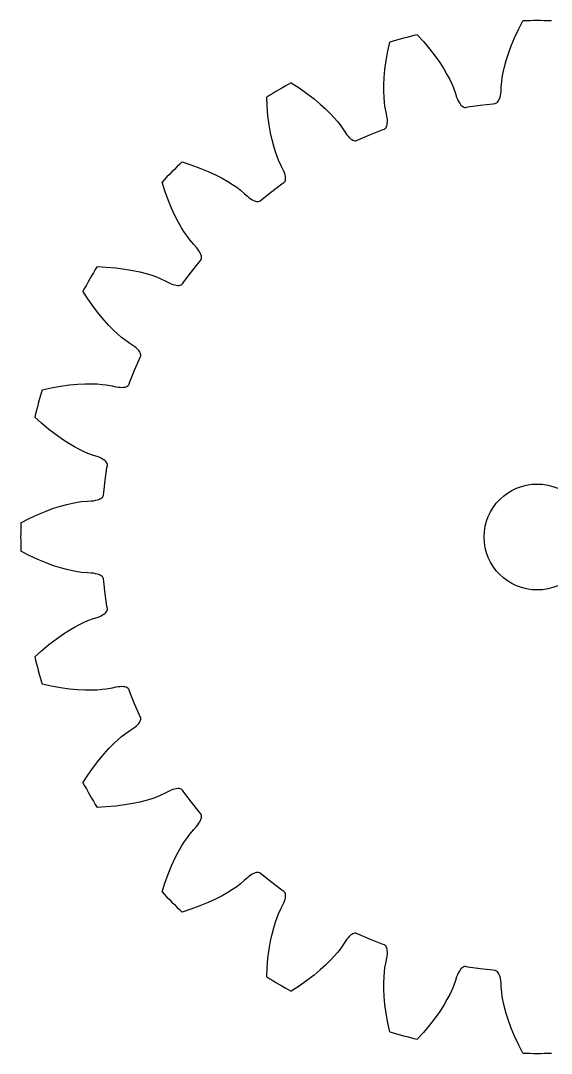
# Model space of a CAD drawing. Extents: x -19.5 to 55.4, y -19.5 to 19.5.
# Drawn here: x -19.5 to 0.54, y -19.5 to 19.5 of the extents above; entities that cross this region are included whole.
import ezdxf

# ---------------------------------------------------------------- set-up
doc = ezdxf.new("R2010")
doc.units = 0

msp = doc.modelspace()

# ---------------------------------------------------------------- linework, layer by layer
msp.add_circle((0, 0), 2)
msp.add_circle((0, 0), 2)
at = {"layer": 'layer1'}
for p, q in [((-0.85, 18.853), (-0.695, 19.185)), ((-0.695, 19.185), (-0.536, 19.493)), ((-4.527, 18.967), (-4.294, 18.711)), ((-0.978, 18.543), (-0.85, 18.853)), ((-5.7, 17.99), (-5.637, 18.351)), ((-5.637, 18.351), (-5.563, 18.69)), ((-4.294, 18.711), (-4.059, 18.43)), ((-4.059, 18.43), (-3.854, 18.164)), ((-1.084, 18.255), (-0.978, 18.543)), ((-5.744, 17.658), (-5.7, 17.99)), ((-3.854, 18.164), (-3.678, 17.914)), ((-1.233, 17.755), (-1.168, 17.993)), ((-1.168, 17.993), (-1.084, 18.255)), ((-5.772, 17.353), (-5.744, 17.658)), ((-3.678, 17.914), (-3.528, 17.682)), ((-3.528, 17.682), (-3.404, 17.469)), ((-1.282, 17.543), (-1.233, 17.755)), ((-5.785, 17.077), (-5.772, 17.353)), ((-3.404, 17.469), (-3.302, 17.277)), ((-3.302, 17.277), (-3.221, 17.108)), ((-1.358, 16.976), (-1.339, 17.202)), ((-1.339, 17.202), (-1.317, 17.359)), ((-1.317, 17.359), (-1.282, 17.543)), ((-9.282, 17.149), (-8.99, 16.962)), ((-8.99, 16.962), (-8.691, 16.752)), ((-5.787, 16.831), (-5.785, 17.077)), ((-5.779, 16.614), (-5.787, 16.831)), ((-3.221, 17.108), (-3.159, 16.963)), ((-3.159, 16.963), (-3.082, 16.749)), ((-1.372, 16.75), (-1.364, 16.832)), ((-1.364, 16.832), (-1.358, 16.976)), ((-10.194, 16.267), (-10.211, 16.613)), ((-8.691, 16.752), (-8.424, 16.548)), ((-8.424, 16.548), (-8.189, 16.351)), ((-5.765, 16.426), (-5.779, 16.614)), ((-5.746, 16.27), (-5.765, 16.426)), ((-3.082, 16.749), (-3.039, 16.612)), ((-3.039, 16.612), (-3.01, 16.534)), ((-3.01, 16.534), (-2.978, 16.466)), ((-2.978, 16.466), (-2.945, 16.406)), ((-2.945, 16.406), (-2.912, 16.354)), ((-1.586, 16.373), (-1.554, 16.382)), ((-1.554, 16.382), (-1.523, 16.399)), ((-1.523, 16.399), (-1.494, 16.424)), ((-1.494, 16.424), (-1.467, 16.458)), ((-1.467, 16.458), (-1.443, 16.5)), ((-1.443, 16.5), (-1.42, 16.551)), ((-1.42, 16.551), (-1.401, 16.609)), ((-1.401, 16.609), (-1.385, 16.676)), ((-1.385, 16.676), (-1.372, 16.75)), ((-10.162, 15.902), (-10.194, 16.267)), ((-8.189, 16.351), (-7.985, 16.166)), ((-7.985, 16.166), (-7.809, 15.993)), ((-7.809, 15.993), (-7.661, 15.834)), ((-5.705, 16.046), (-5.746, 16.27)), ((-5.674, 15.906), (-5.705, 16.046)), ((-2.912, 16.354), (-2.877, 16.311)), ((-2.877, 16.311), (-2.842, 16.277)), ((-2.842, 16.277), (-2.807, 16.252)), ((-2.807, 16.252), (-2.773, 16.234)), ((-2.773, 16.234), (-2.739, 16.226)), ((-2.739, 16.226), (-2.706, 16.226)), ((-2.706, 16.226), (-2.615, 16.241)), ((-2.615, 16.241), (-2.147, 16.309)), ((-2.147, 16.309), (-1.677, 16.364)), ((-1.677, 16.364), (-1.586, 16.373)), ((-10.119, 15.569), (-10.162, 15.902)), ((-7.661, 15.834), (-7.539, 15.691)), ((-7.539, 15.691), (-7.441, 15.567)), ((-5.661, 15.824), (-5.674, 15.906)), ((-5.664, 15.565), (-5.656, 15.619)), ((-5.654, 15.749), (-5.661, 15.824)), ((-5.656, 15.619), (-5.652, 15.681)), ((-5.652, 15.681), (-5.654, 15.749)), ((-10.066, 15.268), (-10.119, 15.569)), ((-10.008, 14.998), (-10.066, 15.268)), ((-7.441, 15.567), (-7.312, 15.381)), ((-7.312, 15.381), (-7.235, 15.259)), ((-7.235, 15.259), (-7.186, 15.192)), ((-6.295, 15.198), (-5.856, 15.373)), ((-5.856, 15.373), (-5.769, 15.405)), ((-5.769, 15.405), (-5.741, 15.422)), ((-5.741, 15.422), (-5.716, 15.446)), ((-5.716, 15.446), (-5.694, 15.478)), ((-5.694, 15.478), (-5.677, 15.518)), ((-5.677, 15.518), (-5.664, 15.565)), ((-9.946, 14.759), (-10.008, 14.998)), ((-7.186, 15.192), (-7.138, 15.134)), ((-7.138, 15.134), (-7.091, 15.084)), ((-7.091, 15.084), (-7.045, 15.043)), ((-7.045, 15.043), (-7.001, 15.011)), ((-7.001, 15.011), (-6.958, 14.987)), ((-6.958, 14.987), (-6.918, 14.971)), ((-6.918, 14.971), (-6.88, 14.964)), ((-6.88, 14.964), (-6.845, 14.964)), ((-6.845, 14.964), (-6.814, 14.973)), ((-6.814, 14.973), (-6.73, 15.011)), ((-6.73, 15.011), (-6.295, 15.198)), ((-9.882, 14.552), (-9.946, 14.759)), ((-9.82, 14.375), (-9.882, 14.552)), ((-13.404, 14.163), (-13.074, 14.057)), ((-13.074, 14.057), (-12.73, 13.932)), ((-9.761, 14.228), (-9.82, 14.375)), ((-9.664, 14.023), (-9.761, 14.228)), ((-12.73, 13.932), (-12.42, 13.803)), ((-12.42, 13.803), (-12.142, 13.675)), ((-12.142, 13.675), (-11.897, 13.549)), ((-9.597, 13.895), (-9.664, 14.023)), ((-9.564, 13.82), (-9.597, 13.895)), ((-9.537, 13.749), (-9.564, 13.82)), ((-9.518, 13.683), (-9.537, 13.749)), ((-9.505, 13.623), (-9.518, 13.683)), ((-14.057, 13.074), (-14.163, 13.404)), ((-11.897, 13.549), (-11.682, 13.427)), ((-11.682, 13.427), (-11.498, 13.312)), ((-11.498, 13.312), (-11.343, 13.206)), ((-10.014, 13.051), (-9.635, 13.333)), ((-9.635, 13.333), (-9.56, 13.387)), ((-9.56, 13.387), (-9.537, 13.41)), ((-9.537, 13.41), (-9.519, 13.44)), ((-9.519, 13.44), (-9.506, 13.477)), ((-9.506, 13.477), (-9.5, 13.519)), ((-9.499, 13.568), (-9.505, 13.623)), ((-9.5, 13.519), (-9.499, 13.568)), ((-13.932, 12.73), (-14.057, 13.074)), ((-11.343, 13.206), (-11.217, 13.111)), ((-11.217, 13.111), (-11.044, 12.964)), ((-11.044, 12.964), (-10.938, 12.866)), ((-10.385, 12.757), (-10.014, 13.051)), ((-13.803, 12.42), (-13.932, 12.73)), ((-10.938, 12.866), (-10.874, 12.814)), ((-10.874, 12.814), (-10.812, 12.771)), ((-10.812, 12.771), (-10.754, 12.735)), ((-10.754, 12.735), (-10.699, 12.707)), ((-10.699, 12.707), (-10.647, 12.688)), ((-10.647, 12.688), (-10.6, 12.675)), ((-10.6, 12.675), (-10.557, 12.671)), ((-10.557, 12.671), (-10.519, 12.673)), ((-10.519, 12.673), (-10.485, 12.683)), ((-10.485, 12.683), (-10.457, 12.699)), ((-10.457, 12.699), (-10.385, 12.757)), ((-13.675, 12.142), (-13.803, 12.42)), ((-13.549, 11.897), (-13.675, 12.142)), ((-13.427, 11.682), (-13.549, 11.897)), ((-13.312, 11.498), (-13.427, 11.682)), ((-13.206, 11.343), (-13.312, 11.498)), ((-13.111, 11.217), (-13.206, 11.343)), ((-12.964, 11.044), (-13.111, 11.217)), ((-12.866, 10.938), (-12.964, 11.044)), ((-12.814, 10.874), (-12.866, 10.938)), ((-12.771, 10.812), (-12.814, 10.874)), ((-12.735, 10.754), (-12.771, 10.812)), ((-12.707, 10.699), (-12.735, 10.754)), ((-12.688, 10.647), (-12.707, 10.699)), ((-12.675, 10.6), (-12.688, 10.647)), ((-12.671, 10.557), (-12.675, 10.6)), ((-12.673, 10.519), (-12.671, 10.557)), ((-16.613, 10.211), (-16.267, 10.194)), ((-16.267, 10.194), (-15.902, 10.162)), ((-15.902, 10.162), (-15.569, 10.119)), ((-13.051, 10.014), (-12.757, 10.385)), ((-12.757, 10.385), (-12.699, 10.457)), ((-12.699, 10.457), (-12.683, 10.485)), ((-12.683, 10.485), (-12.673, 10.519)), ((-15.569, 10.119), (-15.268, 10.066)), ((-15.268, 10.066), (-14.998, 10.008)), ((-14.998, 10.008), (-14.759, 9.946)), ((-14.759, 9.946), (-14.552, 9.882)), ((-14.552, 9.882), (-14.375, 9.82)), ((-14.375, 9.82), (-14.228, 9.761)), ((-14.228, 9.761), (-14.023, 9.664)), ((-13.333, 9.635), (-13.051, 10.014)), ((-14.023, 9.664), (-13.895, 9.597)), ((-13.895, 9.597), (-13.82, 9.564)), ((-13.82, 9.564), (-13.749, 9.537)), ((-13.749, 9.537), (-13.683, 9.518)), ((-13.683, 9.518), (-13.623, 9.505)), ((-13.623, 9.505), (-13.568, 9.499)), ((-13.568, 9.499), (-13.519, 9.5)), ((-13.519, 9.5), (-13.477, 9.506)), ((-13.477, 9.506), (-13.44, 9.519)), ((-13.44, 9.519), (-13.41, 9.537)), ((-13.41, 9.537), (-13.387, 9.56)), ((-13.387, 9.56), (-13.333, 9.635)), ((-16.962, 8.99), (-17.149, 9.282)), ((-16.752, 8.691), (-16.962, 8.99)), ((-16.548, 8.424), (-16.752, 8.691)), ((-16.351, 8.189), (-16.548, 8.424)), ((-16.166, 7.985), (-16.351, 8.189)), ((-15.993, 7.809), (-16.166, 7.985)), ((-15.834, 7.661), (-15.993, 7.809)), ((-15.691, 7.539), (-15.834, 7.661)), ((-15.567, 7.441), (-15.691, 7.539)), ((-15.381, 7.312), (-15.567, 7.441)), ((-15.259, 7.235), (-15.381, 7.312)), ((-15.192, 7.186), (-15.259, 7.235)), ((-15.134, 7.138), (-15.192, 7.186)), ((-15.084, 7.091), (-15.134, 7.138)), ((-15.043, 7.045), (-15.084, 7.091)), ((-15.011, 7.001), (-15.043, 7.045)), ((-15.198, 6.295), (-15.011, 6.73)), ((-14.987, 6.958), (-15.011, 7.001)), ((-15.011, 6.73), (-14.973, 6.814)), ((-14.971, 6.918), (-14.987, 6.958)), ((-14.973, 6.814), (-14.964, 6.845)), ((-14.964, 6.88), (-14.971, 6.918)), ((-14.964, 6.845), (-14.964, 6.88)), ((-15.373, 5.856), (-15.198, 6.295)), ((-15.405, 5.769), (-15.373, 5.856)), ((-18.69, 5.563), (-18.351, 5.637)), ((-18.351, 5.637), (-17.99, 5.7)), ((-17.99, 5.7), (-17.658, 5.744)), ((-17.658, 5.744), (-17.353, 5.772)), ((-17.353, 5.772), (-17.077, 5.785)), ((-17.077, 5.785), (-16.831, 5.787)), ((-16.831, 5.787), (-16.614, 5.779)), ((-16.614, 5.779), (-16.426, 5.765)), ((-16.426, 5.765), (-16.27, 5.746)), ((-16.27, 5.746), (-16.046, 5.705)), ((-16.046, 5.705), (-15.906, 5.674)), ((-15.906, 5.674), (-15.824, 5.661)), ((-15.824, 5.661), (-15.749, 5.654)), ((-15.749, 5.654), (-15.681, 5.652)), ((-15.681, 5.652), (-15.619, 5.656)), ((-15.619, 5.656), (-15.565, 5.664)), ((-15.565, 5.664), (-15.518, 5.677)), ((-15.518, 5.677), (-15.478, 5.694)), ((-15.478, 5.694), (-15.446, 5.716)), ((-15.446, 5.716), (-15.422, 5.741)), ((-15.422, 5.741), (-15.405, 5.769)), ((-18.711, 4.294), (-18.967, 4.527)), ((-18.43, 4.059), (-18.711, 4.294)), ((-18.164, 3.854), (-18.43, 4.059)), ((-17.914, 3.678), (-18.164, 3.854)), ((-17.682, 3.528), (-17.914, 3.678)), ((-17.469, 3.404), (-17.682, 3.528)), ((-17.277, 3.302), (-17.469, 3.404)), ((-17.108, 3.221), (-17.277, 3.302)), ((-16.963, 3.159), (-17.108, 3.221)), ((-16.749, 3.082), (-16.963, 3.159)), ((-16.612, 3.039), (-16.749, 3.082)), ((-16.534, 3.01), (-16.612, 3.039)), ((-16.466, 2.978), (-16.534, 3.01)), ((-16.406, 2.945), (-16.466, 2.978)), ((-16.354, 2.912), (-16.406, 2.945)), ((-16.311, 2.877), (-16.354, 2.912)), ((-16.277, 2.842), (-16.311, 2.877)), ((-16.252, 2.807), (-16.277, 2.842)), ((-16.234, 2.773), (-16.252, 2.807)), ((-16.226, 2.739), (-16.234, 2.773)), ((-16.226, 2.706), (-16.226, 2.739)), ((-16.309, 2.147), (-16.241, 2.615)), ((-16.241, 2.615), (-16.226, 2.706)), ((-16.364, 1.677), (-16.309, 2.147)), ((-16.382, 1.554), (-16.373, 1.586)), ((-16.373, 1.586), (-16.364, 1.677)), ((-17.993, 1.168), (-17.755, 1.233)), ((-17.755, 1.233), (-17.543, 1.282)), ((-17.543, 1.282), (-17.359, 1.317)), ((-17.359, 1.317), (-17.202, 1.339)), ((-17.202, 1.339), (-16.976, 1.358)), ((-16.976, 1.358), (-16.832, 1.364)), ((-16.832, 1.364), (-16.75, 1.372)), ((-16.75, 1.372), (-16.676, 1.385)), ((-16.676, 1.385), (-16.609, 1.401)), ((-16.609, 1.401), (-16.551, 1.42)), ((-16.551, 1.42), (-16.5, 1.443)), ((-16.5, 1.443), (-16.458, 1.467)), ((-16.458, 1.467), (-16.424, 1.494)), ((-16.424, 1.494), (-16.399, 1.523)), ((-16.399, 1.523), (-16.382, 1.554)), ((-19.185, 0.695), (-18.853, 0.85)), ((-18.853, 0.85), (-18.543, 0.978)), ((-18.543, 0.978), (-18.255, 1.084)), ((-18.255, 1.084), (-17.993, 1.168)), ((-19.493, 0.536), (-19.185, 0.695)), ((-19.185, -0.695), (-19.493, -0.536)), ((-18.853, -0.85), (-19.185, -0.695)), ((-18.543, -0.978), (-18.853, -0.85)), ((-18.255, -1.084), (-18.543, -0.978)), ((-17.993, -1.168), (-18.255, -1.084)), ((-17.755, -1.233), (-17.993, -1.168)), ((-17.543, -1.282), (-17.755, -1.233)), ((-17.359, -1.317), (-17.543, -1.282)), ((-17.202, -1.339), (-17.359, -1.317)), ((-16.976, -1.358), (-17.202, -1.339)), ((-16.832, -1.364), (-16.976, -1.358)), ((-16.75, -1.372), (-16.832, -1.364)), ((-16.676, -1.385), (-16.75, -1.372)), ((-16.609, -1.401), (-16.676, -1.385)), ((-16.551, -1.42), (-16.609, -1.401)), ((-16.5, -1.443), (-16.551, -1.42)), ((-16.458, -1.467), (-16.5, -1.443)), ((-16.424, -1.494), (-16.458, -1.467)), ((-16.399, -1.523), (-16.424, -1.494)), ((-16.382, -1.554), (-16.399, -1.523)), ((-16.373, -1.586), (-16.382, -1.554)), ((-16.364, -1.677), (-16.373, -1.586)), ((-16.309, -2.147), (-16.364, -1.677)), ((-16.241, -2.615), (-16.309, -2.147)), ((-16.226, -2.706), (-16.241, -2.615)), ((-16.226, -2.739), (-16.226, -2.706)), ((-16.963, -3.159), (-16.749, -3.082)), ((-16.749, -3.082), (-16.612, -3.039)), ((-16.612, -3.039), (-16.534, -3.01)), ((-16.534, -3.01), (-16.466, -2.978)), ((-16.466, -2.978), (-16.406, -2.945)), ((-16.406, -2.945), (-16.354, -2.912)), ((-16.354, -2.912), (-16.311, -2.877)), ((-16.311, -2.877), (-16.277, -2.842)), ((-16.277, -2.842), (-16.252, -2.807)), ((-16.252, -2.807), (-16.234, -2.773)), ((-16.234, -2.773), (-16.226, -2.739)), ((-17.682, -3.528), (-17.469, -3.404)), ((-17.469, -3.404), (-17.277, -3.302)), ((-17.277, -3.302), (-17.108, -3.221)), ((-17.108, -3.221), (-16.963, -3.159)), ((-18.43, -4.059), (-18.164, -3.854)), ((-18.164, -3.854), (-17.914, -3.678)), ((-17.914, -3.678), (-17.682, -3.528)), ((-18.711, -4.294), (-18.43, -4.059)), ((-18.967, -4.527), (-18.711, -4.294)), ((-18.351, -5.637), (-18.69, -5.563)), ((-17.99, -5.7), (-18.351, -5.637)), ((-17.658, -5.744), (-17.99, -5.7)), ((-17.353, -5.772), (-17.658, -5.744)), ((-17.077, -5.785), (-17.353, -5.772)), ((-16.831, -5.787), (-17.077, -5.785)), ((-16.614, -5.779), (-16.831, -5.787)), ((-16.426, -5.765), (-16.614, -5.779)), ((-16.27, -5.746), (-16.426, -5.765)), ((-16.046, -5.705), (-16.27, -5.746)), ((-15.906, -5.674), (-16.046, -5.705)), ((-15.824, -5.661), (-15.906, -5.674)), ((-15.749, -5.654), (-15.824, -5.661)), ((-15.681, -5.652), (-15.749, -5.654)), ((-15.619, -5.656), (-15.681, -5.652)), ((-15.565, -5.664), (-15.619, -5.656)), ((-15.518, -5.677), (-15.565, -5.664)), ((-15.478, -5.694), (-15.518, -5.677)), ((-15.446, -5.716), (-15.478, -5.694)), ((-15.422, -5.741), (-15.446, -5.716)), ((-15.405, -5.769), (-15.422, -5.741)), ((-15.373, -5.856), (-15.405, -5.769)), ((-15.198, -6.295), (-15.373, -5.856)), ((-15.011, -6.73), (-15.198, -6.295)), ((-15.043, -7.045), (-15.011, -7.001)), ((-14.973, -6.814), (-15.011, -6.73)), ((-15.011, -7.001), (-14.987, -6.958)), ((-14.987, -6.958), (-14.971, -6.918)), ((-14.964, -6.845), (-14.973, -6.814)), ((-14.971, -6.918), (-14.964, -6.88)), ((-14.964, -6.88), (-14.964, -6.845)), ((-15.567, -7.441), (-15.381, -7.312)), ((-15.381, -7.312), (-15.259, -7.235)), ((-15.259, -7.235), (-15.192, -7.186)), ((-15.192, -7.186), (-15.134, -7.138)), ((-15.134, -7.138), (-15.084, -7.091)), ((-15.084, -7.091), (-15.043, -7.045)), ((-15.993, -7.809), (-15.834, -7.661)), ((-15.834, -7.661), (-15.691, -7.539)), ((-15.691, -7.539), (-15.567, -7.441)), ((-16.548, -8.424), (-16.351, -8.189)), ((-16.351, -8.189), (-16.166, -7.985)), ((-16.166, -7.985), (-15.993, -7.809)), ((-16.752, -8.691), (-16.548, -8.424)), ((-16.962, -8.99), (-16.752, -8.691)), ((-17.149, -9.282), (-16.962, -8.99)), ((-14.023, -9.664), (-14.228, -9.761)), ((-13.895, -9.597), (-14.023, -9.664)), ((-13.82, -9.564), (-13.895, -9.597)), ((-13.749, -9.537), (-13.82, -9.564)), ((-13.683, -9.518), (-13.749, -9.537)), ((-13.623, -9.505), (-13.683, -9.518)), ((-13.568, -9.499), (-13.623, -9.505)), ((-13.519, -9.5), (-13.568, -9.499)), ((-13.477, -9.506), (-13.519, -9.5)), ((-13.44, -9.519), (-13.477, -9.506)), ((-13.41, -9.537), (-13.44, -9.519)), ((-13.387, -9.56), (-13.41, -9.537)), ((-13.333, -9.635), (-13.387, -9.56)), ((-13.051, -10.014), (-13.333, -9.635)), ((-15.569, -10.119), (-15.902, -10.162)), ((-15.268, -10.066), (-15.569, -10.119)), ((-14.998, -10.008), (-15.268, -10.066)), ((-14.759, -9.946), (-14.998, -10.008)), ((-14.552, -9.882), (-14.759, -9.946)), ((-14.375, -9.82), (-14.552, -9.882)), ((-14.228, -9.761), (-14.375, -9.82)), ((-12.757, -10.385), (-13.051, -10.014)), ((-16.267, -10.194), (-16.613, -10.211)), ((-15.902, -10.162), (-16.267, -10.194)), ((-12.699, -10.457), (-12.757, -10.385)), ((-12.683, -10.485), (-12.699, -10.457)), ((-12.673, -10.519), (-12.683, -10.485)), ((-12.671, -10.557), (-12.673, -10.519)), ((-12.866, -10.938), (-12.814, -10.874)), ((-12.814, -10.874), (-12.771, -10.812)), ((-12.771, -10.812), (-12.735, -10.754)), ((-12.735, -10.754), (-12.707, -10.699)), ((-12.707, -10.699), (-12.688, -10.647)), ((-12.688, -10.647), (-12.675, -10.6)), ((-12.675, -10.6), (-12.671, -10.557)), ((-13.206, -11.343), (-13.111, -11.217)), ((-13.111, -11.217), (-12.964, -11.044)), ((-12.964, -11.044), (-12.866, -10.938)), ((-13.549, -11.897), (-13.427, -11.682)), ((-13.427, -11.682), (-13.312, -11.498)), ((-13.312, -11.498), (-13.206, -11.343)), ((-13.675, -12.142), (-13.549, -11.897)), ((-13.932, -12.73), (-13.803, -12.42)), ((-13.803, -12.42), (-13.675, -12.142)), ((-14.057, -13.074), (-13.932, -12.73)), ((-10.938, -12.866), (-11.044, -12.964)), ((-10.874, -12.814), (-10.938, -12.866)), ((-10.812, -12.771), (-10.874, -12.814)), ((-10.754, -12.735), (-10.812, -12.771)), ((-10.699, -12.707), (-10.754, -12.735)), ((-10.647, -12.688), (-10.699, -12.707)), ((-10.6, -12.675), (-10.647, -12.688)), ((-10.557, -12.671), (-10.6, -12.675)), ((-10.519, -12.673), (-10.557, -12.671)), ((-10.485, -12.683), (-10.519, -12.673)), ((-10.457, -12.699), (-10.485, -12.683)), ((-10.385, -12.757), (-10.457, -12.699)), ((-10.014, -13.051), (-10.385, -12.757)), ((-14.163, -13.404), (-14.057, -13.074)), ((-11.343, -13.206), (-11.498, -13.312)), ((-11.217, -13.111), (-11.343, -13.206)), ((-11.044, -12.964), (-11.217, -13.111)), ((-9.635, -13.333), (-10.014, -13.051)), ((-11.897, -13.549), (-12.142, -13.675)), ((-11.682, -13.427), (-11.897, -13.549)), ((-11.498, -13.312), (-11.682, -13.427)), ((-9.56, -13.387), (-9.635, -13.333)), ((-9.537, -13.41), (-9.56, -13.387)), ((-9.519, -13.44), (-9.537, -13.41)), ((-9.506, -13.477), (-9.519, -13.44)), ((-9.518, -13.683), (-9.505, -13.623)), ((-9.5, -13.519), (-9.506, -13.477)), ((-9.505, -13.623), (-9.499, -13.568)), ((-9.499, -13.568), (-9.5, -13.519)), ((-12.73, -13.932), (-13.074, -14.057)), ((-12.42, -13.803), (-12.73, -13.932)), ((-12.142, -13.675), (-12.42, -13.803)), ((-9.761, -14.228), (-9.664, -14.023)), ((-9.664, -14.023), (-9.597, -13.895)), ((-9.597, -13.895), (-9.564, -13.82)), ((-9.564, -13.82), (-9.537, -13.749)), ((-9.537, -13.749), (-9.518, -13.683)), ((-13.074, -14.057), (-13.404, -14.163)), ((-9.882, -14.552), (-9.82, -14.375)), ((-9.82, -14.375), (-9.761, -14.228)), ((-10.008, -14.998), (-9.946, -14.759)), ((-9.946, -14.759), (-9.882, -14.552)), ((-10.066, -15.268), (-10.008, -14.998)), ((-7.186, -15.192), (-7.235, -15.259)), ((-7.138, -15.134), (-7.186, -15.192)), ((-7.091, -15.084), (-7.138, -15.134)), ((-7.045, -15.043), (-7.091, -15.084)), ((-7.001, -15.011), (-7.045, -15.043)), ((-6.958, -14.987), (-7.001, -15.011)), ((-6.918, -14.971), (-6.958, -14.987)), ((-6.88, -14.964), (-6.918, -14.971)), ((-6.845, -14.964), (-6.88, -14.964)), ((-6.814, -14.973), (-6.845, -14.964)), ((-6.73, -15.011), (-6.814, -14.973)), ((-6.295, -15.198), (-6.73, -15.011)), ((-5.856, -15.373), (-6.295, -15.198)), ((-10.162, -15.902), (-10.119, -15.569)), ((-10.119, -15.569), (-10.066, -15.268)), ((-7.441, -15.567), (-7.539, -15.691)), ((-7.312, -15.381), (-7.441, -15.567)), ((-7.235, -15.259), (-7.312, -15.381)), ((-5.769, -15.405), (-5.856, -15.373)), ((-5.741, -15.422), (-5.769, -15.405)), ((-5.716, -15.446), (-5.741, -15.422)), ((-5.694, -15.478), (-5.716, -15.446)), ((-5.677, -15.518), (-5.694, -15.478)), ((-5.664, -15.565), (-5.677, -15.518)), ((-5.656, -15.619), (-5.664, -15.565)), ((-10.194, -16.267), (-10.162, -15.902)), ((-7.661, -15.834), (-7.809, -15.993)), ((-7.539, -15.691), (-7.661, -15.834)), ((-5.705, -16.046), (-5.674, -15.906)), ((-5.674, -15.906), (-5.661, -15.824)), ((-5.661, -15.824), (-5.654, -15.749)), ((-5.652, -15.681), (-5.656, -15.619)), ((-5.654, -15.749), (-5.652, -15.681)), ((-10.211, -16.613), (-10.194, -16.267)), ((-8.189, -16.351), (-8.424, -16.548)), ((-7.985, -16.166), (-8.189, -16.351)), ((-7.809, -15.993), (-7.985, -16.166)), ((-5.765, -16.426), (-5.746, -16.27)), ((-5.746, -16.27), (-5.705, -16.046)), ((-2.912, -16.354), (-2.945, -16.406)), ((-2.877, -16.311), (-2.912, -16.354)), ((-2.842, -16.277), (-2.877, -16.311)), ((-2.807, -16.252), (-2.842, -16.277)), ((-2.773, -16.234), (-2.807, -16.252)), ((-2.739, -16.226), (-2.773, -16.234)), ((-2.706, -16.226), (-2.739, -16.226)), ((-2.615, -16.241), (-2.706, -16.226)), ((-2.147, -16.309), (-2.615, -16.241)), ((-1.677, -16.364), (-2.147, -16.309)), ((-1.586, -16.373), (-1.677, -16.364)), ((-1.554, -16.382), (-1.586, -16.373)), ((-8.691, -16.752), (-8.99, -16.962)), ((-8.424, -16.548), (-8.691, -16.752)), ((-5.787, -16.831), (-5.779, -16.614)), ((-5.779, -16.614), (-5.765, -16.426)), ((-3.082, -16.749), (-3.159, -16.963)), ((-3.039, -16.612), (-3.082, -16.749)), ((-3.01, -16.534), (-3.039, -16.612)), ((-2.978, -16.466), (-3.01, -16.534)), ((-2.945, -16.406), (-2.978, -16.466)), ((-1.523, -16.399), (-1.554, -16.382)), ((-1.494, -16.424), (-1.523, -16.399)), ((-1.467, -16.458), (-1.494, -16.424)), ((-1.443, -16.5), (-1.467, -16.458)), ((-1.42, -16.551), (-1.443, -16.5)), ((-1.401, -16.609), (-1.42, -16.551)), ((-1.385, -16.676), (-1.401, -16.609)), ((-1.372, -16.75), (-1.385, -16.676)), ((-1.364, -16.832), (-1.372, -16.75)), ((-8.99, -16.962), (-9.282, -17.149)), ((-5.785, -17.077), (-5.787, -16.831)), ((-5.772, -17.353), (-5.785, -17.077)), ((-3.221, -17.108), (-3.302, -17.277)), ((-3.159, -16.963), (-3.221, -17.108)), ((-1.358, -16.976), (-1.364, -16.832)), ((-1.339, -17.202), (-1.358, -16.976)), ((-5.744, -17.658), (-5.772, -17.353)), ((-3.404, -17.469), (-3.528, -17.682)), ((-3.302, -17.277), (-3.404, -17.469)), ((-1.317, -17.359), (-1.339, -17.202)), ((-1.282, -17.543), (-1.317, -17.359)), ((-1.233, -17.755), (-1.282, -17.543)), ((-5.7, -17.99), (-5.744, -17.658)), ((-3.678, -17.914), (-3.854, -18.164)), ((-3.528, -17.682), (-3.678, -17.914)), ((-1.168, -17.993), (-1.233, -17.755)), ((-5.637, -18.351), (-5.7, -17.99)), ((-3.854, -18.164), (-4.059, -18.43)), ((-1.084, -18.255), (-1.168, -17.993)), ((-0.978, -18.543), (-1.084, -18.255)), ((-5.563, -18.69), (-5.637, -18.351)), ((-4.294, -18.711), (-4.527, -18.967)), ((-4.059, -18.43), (-4.294, -18.711)), ((-0.85, -18.853), (-0.978, -18.543)), ((-0.695, -19.185), (-0.85, -18.853)), ((-0.536, -19.493), (-0.695, -19.185))]:
    msp.add_line(p, q, dxfattribs=at)
for start, end in [(88.4236, 91.5764), (103.4236, 106.5764), (118.4236, 121.5764), (133.4236, 136.5764), (148.4236, 151.5764), (163.4236, 166.5764), (178.4236, 181.5764), (193.4236, 196.5764), (208.4236, 211.5764), (223.4236, 226.5764), (238.4236, 241.5764), (253.4236, 256.5764), (268.4236, 271.5764)]:
    msp.add_arc((0, 0), 19.5, start, end, dxfattribs=at)
at = {"layer": 'layer3'}
for p, q in [((-0.85, 18.853), (-0.695, 19.185)), ((-0.695, 19.185), (-0.536, 19.493)), ((-4.527, 18.967), (-4.294, 18.711)), ((-0.978, 18.543), (-0.85, 18.853)), ((-5.7, 17.99), (-5.637, 18.351)), ((-5.637, 18.351), (-5.563, 18.69)), ((-4.294, 18.711), (-4.059, 18.43)), ((-4.059, 18.43), (-3.854, 18.164)), ((-1.084, 18.255), (-0.978, 18.543)), ((-5.744, 17.658), (-5.7, 17.99)), ((-3.854, 18.164), (-3.678, 17.914)), ((-1.233, 17.755), (-1.168, 17.993)), ((-1.168, 17.993), (-1.084, 18.255)), ((-5.772, 17.353), (-5.744, 17.658)), ((-3.678, 17.914), (-3.528, 17.682)), ((-3.528, 17.682), (-3.404, 17.469)), ((-1.282, 17.543), (-1.233, 17.755)), ((-5.785, 17.077), (-5.772, 17.353)), ((-3.404, 17.469), (-3.302, 17.277)), ((-3.302, 17.277), (-3.221, 17.108)), ((-1.358, 16.976), (-1.339, 17.202)), ((-1.339, 17.202), (-1.317, 17.359)), ((-1.317, 17.359), (-1.282, 17.543)), ((-9.282, 17.149), (-8.99, 16.962)), ((-8.99, 16.962), (-8.691, 16.752)), ((-5.787, 16.831), (-5.785, 17.077)), ((-5.779, 16.614), (-5.787, 16.831)), ((-3.221, 17.108), (-3.159, 16.963)), ((-3.159, 16.963), (-3.082, 16.749)), ((-1.372, 16.75), (-1.364, 16.832)), ((-1.364, 16.832), (-1.358, 16.976)), ((-10.194, 16.267), (-10.211, 16.613)), ((-8.691, 16.752), (-8.424, 16.548)), ((-8.424, 16.548), (-8.189, 16.351)), ((-5.765, 16.426), (-5.779, 16.614)), ((-5.746, 16.27), (-5.765, 16.426)), ((-3.082, 16.749), (-3.039, 16.612)), ((-3.039, 16.612), (-3.01, 16.534)), ((-3.01, 16.534), (-2.978, 16.466)), ((-2.978, 16.466), (-2.945, 16.406)), ((-2.945, 16.406), (-2.912, 16.354)), ((-1.586, 16.373), (-1.554, 16.382)), ((-1.554, 16.382), (-1.523, 16.399)), ((-1.523, 16.399), (-1.494, 16.424)), ((-1.494, 16.424), (-1.467, 16.458)), ((-1.467, 16.458), (-1.443, 16.5)), ((-1.443, 16.5), (-1.42, 16.551)), ((-1.42, 16.551), (-1.401, 16.609)), ((-1.401, 16.609), (-1.385, 16.676)), ((-1.385, 16.676), (-1.372, 16.75)), ((-10.162, 15.902), (-10.194, 16.267)), ((-8.189, 16.351), (-7.985, 16.166)), ((-7.985, 16.166), (-7.809, 15.993)), ((-7.809, 15.993), (-7.661, 15.834)), ((-5.705, 16.046), (-5.746, 16.27)), ((-5.674, 15.906), (-5.705, 16.046)), ((-2.912, 16.354), (-2.877, 16.311)), ((-2.877, 16.311), (-2.842, 16.277)), ((-2.842, 16.277), (-2.807, 16.252)), ((-2.807, 16.252), (-2.773, 16.234)), ((-2.773, 16.234), (-2.739, 16.226)), ((-2.739, 16.226), (-2.706, 16.226)), ((-2.706, 16.226), (-2.615, 16.241)), ((-2.615, 16.241), (-2.147, 16.309)), ((-2.147, 16.309), (-1.677, 16.364)), ((-1.677, 16.364), (-1.586, 16.373)), ((-10.119, 15.569), (-10.162, 15.902)), ((-7.661, 15.834), (-7.539, 15.691)), ((-7.539, 15.691), (-7.441, 15.567)), ((-5.661, 15.824), (-5.674, 15.906)), ((-5.664, 15.565), (-5.656, 15.619)), ((-5.654, 15.749), (-5.661, 15.824)), ((-5.656, 15.619), (-5.652, 15.681)), ((-5.652, 15.681), (-5.654, 15.749)), ((-10.066, 15.268), (-10.119, 15.569)), ((-10.008, 14.998), (-10.066, 15.268)), ((-7.441, 15.567), (-7.312, 15.381)), ((-7.312, 15.381), (-7.235, 15.259)), ((-7.235, 15.259), (-7.186, 15.192)), ((-6.295, 15.198), (-5.856, 15.373)), ((-5.856, 15.373), (-5.769, 15.405)), ((-5.769, 15.405), (-5.741, 15.422)), ((-5.741, 15.422), (-5.716, 15.446)), ((-5.716, 15.446), (-5.694, 15.478)), ((-5.694, 15.478), (-5.677, 15.518)), ((-5.677, 15.518), (-5.664, 15.565)), ((-9.946, 14.759), (-10.008, 14.998)), ((-7.186, 15.192), (-7.138, 15.134)), ((-7.138, 15.134), (-7.091, 15.084)), ((-7.091, 15.084), (-7.045, 15.043)), ((-7.045, 15.043), (-7.001, 15.011)), ((-7.001, 15.011), (-6.958, 14.987)), ((-6.958, 14.987), (-6.918, 14.971)), ((-6.918, 14.971), (-6.88, 14.964)), ((-6.88, 14.964), (-6.845, 14.964)), ((-6.845, 14.964), (-6.814, 14.973)), ((-6.814, 14.973), (-6.73, 15.011)), ((-6.73, 15.011), (-6.295, 15.198)), ((-9.882, 14.552), (-9.946, 14.759)), ((-9.82, 14.375), (-9.882, 14.552)), ((-13.404, 14.163), (-13.074, 14.057)), ((-13.074, 14.057), (-12.73, 13.932)), ((-9.761, 14.228), (-9.82, 14.375)), ((-9.664, 14.023), (-9.761, 14.228)), ((-12.73, 13.932), (-12.42, 13.803)), ((-12.42, 13.803), (-12.142, 13.675)), ((-12.142, 13.675), (-11.897, 13.549)), ((-9.597, 13.895), (-9.664, 14.023)), ((-9.564, 13.82), (-9.597, 13.895)), ((-9.537, 13.749), (-9.564, 13.82)), ((-9.518, 13.683), (-9.537, 13.749)), ((-9.505, 13.623), (-9.518, 13.683)), ((-14.057, 13.074), (-14.163, 13.404)), ((-11.897, 13.549), (-11.682, 13.427)), ((-11.682, 13.427), (-11.498, 13.312)), ((-11.498, 13.312), (-11.343, 13.206)), ((-10.014, 13.051), (-9.635, 13.333)), ((-9.635, 13.333), (-9.56, 13.387)), ((-9.56, 13.387), (-9.537, 13.41)), ((-9.537, 13.41), (-9.519, 13.44)), ((-9.519, 13.44), (-9.506, 13.477)), ((-9.506, 13.477), (-9.5, 13.519)), ((-9.499, 13.568), (-9.505, 13.623)), ((-9.5, 13.519), (-9.499, 13.568)), ((-13.932, 12.73), (-14.057, 13.074)), ((-11.343, 13.206), (-11.217, 13.111)), ((-11.217, 13.111), (-11.044, 12.964)), ((-11.044, 12.964), (-10.938, 12.866)), ((-10.385, 12.757), (-10.014, 13.051)), ((-13.803, 12.42), (-13.932, 12.73)), ((-10.938, 12.866), (-10.874, 12.814)), ((-10.874, 12.814), (-10.812, 12.771)), ((-10.812, 12.771), (-10.754, 12.735)), ((-10.754, 12.735), (-10.699, 12.707)), ((-10.699, 12.707), (-10.647, 12.688)), ((-10.647, 12.688), (-10.6, 12.675)), ((-10.6, 12.675), (-10.557, 12.671)), ((-10.557, 12.671), (-10.519, 12.673)), ((-10.519, 12.673), (-10.485, 12.683)), ((-10.485, 12.683), (-10.457, 12.699)), ((-10.457, 12.699), (-10.385, 12.757)), ((-13.675, 12.142), (-13.803, 12.42)), ((-13.549, 11.897), (-13.675, 12.142)), ((-13.427, 11.682), (-13.549, 11.897)), ((-13.312, 11.498), (-13.427, 11.682)), ((-13.206, 11.343), (-13.312, 11.498)), ((-13.111, 11.217), (-13.206, 11.343)), ((-12.964, 11.044), (-13.111, 11.217)), ((-12.866, 10.938), (-12.964, 11.044)), ((-12.814, 10.874), (-12.866, 10.938)), ((-12.771, 10.812), (-12.814, 10.874)), ((-12.735, 10.754), (-12.771, 10.812)), ((-12.707, 10.699), (-12.735, 10.754)), ((-12.688, 10.647), (-12.707, 10.699)), ((-12.675, 10.6), (-12.688, 10.647)), ((-12.671, 10.557), (-12.675, 10.6)), ((-12.673, 10.519), (-12.671, 10.557)), ((-16.613, 10.211), (-16.267, 10.194)), ((-16.267, 10.194), (-15.902, 10.162)), ((-15.902, 10.162), (-15.569, 10.119)), ((-13.051, 10.014), (-12.757, 10.385)), ((-12.757, 10.385), (-12.699, 10.457)), ((-12.699, 10.457), (-12.683, 10.485)), ((-12.683, 10.485), (-12.673, 10.519)), ((-15.569, 10.119), (-15.268, 10.066)), ((-15.268, 10.066), (-14.998, 10.008)), ((-14.998, 10.008), (-14.759, 9.946)), ((-14.759, 9.946), (-14.552, 9.882)), ((-14.552, 9.882), (-14.375, 9.82)), ((-14.375, 9.82), (-14.228, 9.761)), ((-14.228, 9.761), (-14.023, 9.664)), ((-13.333, 9.635), (-13.051, 10.014)), ((-14.023, 9.664), (-13.895, 9.597)), ((-13.895, 9.597), (-13.82, 9.564)), ((-13.82, 9.564), (-13.749, 9.537)), ((-13.749, 9.537), (-13.683, 9.518)), ((-13.683, 9.518), (-13.623, 9.505)), ((-13.623, 9.505), (-13.568, 9.499)), ((-13.568, 9.499), (-13.519, 9.5)), ((-13.519, 9.5), (-13.477, 9.506)), ((-13.477, 9.506), (-13.44, 9.519)), ((-13.44, 9.519), (-13.41, 9.537)), ((-13.41, 9.537), (-13.387, 9.56)), ((-13.387, 9.56), (-13.333, 9.635)), ((-16.962, 8.99), (-17.149, 9.282)), ((-16.752, 8.691), (-16.962, 8.99)), ((-16.548, 8.424), (-16.752, 8.691)), ((-16.351, 8.189), (-16.548, 8.424)), ((-16.166, 7.985), (-16.351, 8.189)), ((-15.993, 7.809), (-16.166, 7.985)), ((-15.834, 7.661), (-15.993, 7.809)), ((-15.691, 7.539), (-15.834, 7.661)), ((-15.567, 7.441), (-15.691, 7.539)), ((-15.381, 7.312), (-15.567, 7.441)), ((-15.259, 7.235), (-15.381, 7.312)), ((-15.192, 7.186), (-15.259, 7.235)), ((-15.134, 7.138), (-15.192, 7.186)), ((-15.084, 7.091), (-15.134, 7.138)), ((-15.043, 7.045), (-15.084, 7.091)), ((-15.011, 7.001), (-15.043, 7.045)), ((-15.198, 6.295), (-15.011, 6.73)), ((-14.987, 6.958), (-15.011, 7.001)), ((-15.011, 6.73), (-14.973, 6.814)), ((-14.971, 6.918), (-14.987, 6.958)), ((-14.973, 6.814), (-14.964, 6.845)), ((-14.964, 6.88), (-14.971, 6.918)), ((-14.964, 6.845), (-14.964, 6.88)), ((-15.373, 5.856), (-15.198, 6.295)), ((-15.405, 5.769), (-15.373, 5.856)), ((-18.69, 5.563), (-18.351, 5.637)), ((-18.351, 5.637), (-17.99, 5.7)), ((-17.99, 5.7), (-17.658, 5.744)), ((-17.658, 5.744), (-17.353, 5.772)), ((-17.353, 5.772), (-17.077, 5.785)), ((-17.077, 5.785), (-16.831, 5.787)), ((-16.831, 5.787), (-16.614, 5.779)), ((-16.614, 5.779), (-16.426, 5.765)), ((-16.426, 5.765), (-16.27, 5.746)), ((-16.27, 5.746), (-16.046, 5.705)), ((-16.046, 5.705), (-15.906, 5.674)), ((-15.906, 5.674), (-15.824, 5.661)), ((-15.824, 5.661), (-15.749, 5.654)), ((-15.749, 5.654), (-15.681, 5.652)), ((-15.681, 5.652), (-15.619, 5.656)), ((-15.619, 5.656), (-15.565, 5.664)), ((-15.565, 5.664), (-15.518, 5.677)), ((-15.518, 5.677), (-15.478, 5.694)), ((-15.478, 5.694), (-15.446, 5.716)), ((-15.446, 5.716), (-15.422, 5.741)), ((-15.422, 5.741), (-15.405, 5.769)), ((-18.711, 4.294), (-18.967, 4.527)), ((-18.43, 4.059), (-18.711, 4.294)), ((-18.164, 3.854), (-18.43, 4.059)), ((-17.914, 3.678), (-18.164, 3.854)), ((-17.682, 3.528), (-17.914, 3.678)), ((-17.469, 3.404), (-17.682, 3.528)), ((-17.277, 3.302), (-17.469, 3.404)), ((-17.108, 3.221), (-17.277, 3.302)), ((-16.963, 3.159), (-17.108, 3.221)), ((-16.749, 3.082), (-16.963, 3.159)), ((-16.612, 3.039), (-16.749, 3.082)), ((-16.534, 3.01), (-16.612, 3.039)), ((-16.466, 2.978), (-16.534, 3.01)), ((-16.406, 2.945), (-16.466, 2.978)), ((-16.354, 2.912), (-16.406, 2.945)), ((-16.311, 2.877), (-16.354, 2.912)), ((-16.277, 2.842), (-16.311, 2.877)), ((-16.252, 2.807), (-16.277, 2.842)), ((-16.234, 2.773), (-16.252, 2.807)), ((-16.226, 2.739), (-16.234, 2.773)), ((-16.226, 2.706), (-16.226, 2.739)), ((-16.309, 2.147), (-16.241, 2.615)), ((-16.241, 2.615), (-16.226, 2.706)), ((-16.364, 1.677), (-16.309, 2.147)), ((-16.382, 1.554), (-16.373, 1.586)), ((-16.373, 1.586), (-16.364, 1.677)), ((-17.993, 1.168), (-17.755, 1.233)), ((-17.755, 1.233), (-17.543, 1.282)), ((-17.543, 1.282), (-17.359, 1.317)), ((-17.359, 1.317), (-17.202, 1.339)), ((-17.202, 1.339), (-16.976, 1.358)), ((-16.976, 1.358), (-16.832, 1.364)), ((-16.832, 1.364), (-16.75, 1.372)), ((-16.75, 1.372), (-16.676, 1.385)), ((-16.676, 1.385), (-16.609, 1.401)), ((-16.609, 1.401), (-16.551, 1.42)), ((-16.551, 1.42), (-16.5, 1.443)), ((-16.5, 1.443), (-16.458, 1.467)), ((-16.458, 1.467), (-16.424, 1.494)), ((-16.424, 1.494), (-16.399, 1.523)), ((-16.399, 1.523), (-16.382, 1.554)), ((-19.185, 0.695), (-18.853, 0.85)), ((-18.853, 0.85), (-18.543, 0.978)), ((-18.543, 0.978), (-18.255, 1.084)), ((-18.255, 1.084), (-17.993, 1.168)), ((-19.493, 0.536), (-19.185, 0.695)), ((-19.185, -0.695), (-19.493, -0.536)), ((-18.853, -0.85), (-19.185, -0.695)), ((-18.543, -0.978), (-18.853, -0.85)), ((-18.255, -1.084), (-18.543, -0.978)), ((-17.993, -1.168), (-18.255, -1.084)), ((-17.755, -1.233), (-17.993, -1.168)), ((-17.543, -1.282), (-17.755, -1.233)), ((-17.359, -1.317), (-17.543, -1.282)), ((-17.202, -1.339), (-17.359, -1.317)), ((-16.976, -1.358), (-17.202, -1.339)), ((-16.832, -1.364), (-16.976, -1.358)), ((-16.75, -1.372), (-16.832, -1.364)), ((-16.676, -1.385), (-16.75, -1.372)), ((-16.609, -1.401), (-16.676, -1.385)), ((-16.551, -1.42), (-16.609, -1.401)), ((-16.5, -1.443), (-16.551, -1.42)), ((-16.458, -1.467), (-16.5, -1.443)), ((-16.424, -1.494), (-16.458, -1.467)), ((-16.399, -1.523), (-16.424, -1.494)), ((-16.382, -1.554), (-16.399, -1.523)), ((-16.373, -1.586), (-16.382, -1.554)), ((-16.364, -1.677), (-16.373, -1.586)), ((-16.309, -2.147), (-16.364, -1.677)), ((-16.241, -2.615), (-16.309, -2.147)), ((-16.226, -2.706), (-16.241, -2.615)), ((-16.226, -2.739), (-16.226, -2.706)), ((-16.963, -3.159), (-16.749, -3.082)), ((-16.749, -3.082), (-16.612, -3.039)), ((-16.612, -3.039), (-16.534, -3.01)), ((-16.534, -3.01), (-16.466, -2.978)), ((-16.466, -2.978), (-16.406, -2.945)), ((-16.406, -2.945), (-16.354, -2.912)), ((-16.354, -2.912), (-16.311, -2.877)), ((-16.311, -2.877), (-16.277, -2.842)), ((-16.277, -2.842), (-16.252, -2.807)), ((-16.252, -2.807), (-16.234, -2.773)), ((-16.234, -2.773), (-16.226, -2.739)), ((-17.682, -3.528), (-17.469, -3.404)), ((-17.469, -3.404), (-17.277, -3.302)), ((-17.277, -3.302), (-17.108, -3.221)), ((-17.108, -3.221), (-16.963, -3.159)), ((-18.43, -4.059), (-18.164, -3.854)), ((-18.164, -3.854), (-17.914, -3.678)), ((-17.914, -3.678), (-17.682, -3.528)), ((-18.711, -4.294), (-18.43, -4.059)), ((-18.967, -4.527), (-18.711, -4.294)), ((-18.351, -5.637), (-18.69, -5.563)), ((-17.99, -5.7), (-18.351, -5.637)), ((-17.658, -5.744), (-17.99, -5.7)), ((-17.353, -5.772), (-17.658, -5.744)), ((-17.077, -5.785), (-17.353, -5.772)), ((-16.831, -5.787), (-17.077, -5.785)), ((-16.614, -5.779), (-16.831, -5.787)), ((-16.426, -5.765), (-16.614, -5.779)), ((-16.27, -5.746), (-16.426, -5.765)), ((-16.046, -5.705), (-16.27, -5.746)), ((-15.906, -5.674), (-16.046, -5.705)), ((-15.824, -5.661), (-15.906, -5.674)), ((-15.749, -5.654), (-15.824, -5.661)), ((-15.681, -5.652), (-15.749, -5.654)), ((-15.619, -5.656), (-15.681, -5.652)), ((-15.565, -5.664), (-15.619, -5.656)), ((-15.518, -5.677), (-15.565, -5.664)), ((-15.478, -5.694), (-15.518, -5.677)), ((-15.446, -5.716), (-15.478, -5.694)), ((-15.422, -5.741), (-15.446, -5.716)), ((-15.405, -5.769), (-15.422, -5.741)), ((-15.373, -5.856), (-15.405, -5.769)), ((-15.198, -6.295), (-15.373, -5.856)), ((-15.011, -6.73), (-15.198, -6.295)), ((-15.043, -7.045), (-15.011, -7.001)), ((-14.973, -6.814), (-15.011, -6.73)), ((-15.011, -7.001), (-14.987, -6.958)), ((-14.987, -6.958), (-14.971, -6.918)), ((-14.964, -6.845), (-14.973, -6.814)), ((-14.971, -6.918), (-14.964, -6.88)), ((-14.964, -6.88), (-14.964, -6.845)), ((-15.567, -7.441), (-15.381, -7.312)), ((-15.381, -7.312), (-15.259, -7.235)), ((-15.259, -7.235), (-15.192, -7.186)), ((-15.192, -7.186), (-15.134, -7.138)), ((-15.134, -7.138), (-15.084, -7.091)), ((-15.084, -7.091), (-15.043, -7.045)), ((-15.993, -7.809), (-15.834, -7.661)), ((-15.834, -7.661), (-15.691, -7.539)), ((-15.691, -7.539), (-15.567, -7.441)), ((-16.548, -8.424), (-16.351, -8.189)), ((-16.351, -8.189), (-16.166, -7.985)), ((-16.166, -7.985), (-15.993, -7.809)), ((-16.752, -8.691), (-16.548, -8.424)), ((-16.962, -8.99), (-16.752, -8.691)), ((-17.149, -9.282), (-16.962, -8.99)), ((-14.023, -9.664), (-14.228, -9.761)), ((-13.895, -9.597), (-14.023, -9.664)), ((-13.82, -9.564), (-13.895, -9.597)), ((-13.749, -9.537), (-13.82, -9.564)), ((-13.683, -9.518), (-13.749, -9.537)), ((-13.623, -9.505), (-13.683, -9.518)), ((-13.568, -9.499), (-13.623, -9.505)), ((-13.519, -9.5), (-13.568, -9.499)), ((-13.477, -9.506), (-13.519, -9.5)), ((-13.44, -9.519), (-13.477, -9.506)), ((-13.41, -9.537), (-13.44, -9.519)), ((-13.387, -9.56), (-13.41, -9.537)), ((-13.333, -9.635), (-13.387, -9.56)), ((-13.051, -10.014), (-13.333, -9.635)), ((-15.569, -10.119), (-15.902, -10.162)), ((-15.268, -10.066), (-15.569, -10.119)), ((-14.998, -10.008), (-15.268, -10.066)), ((-14.759, -9.946), (-14.998, -10.008)), ((-14.552, -9.882), (-14.759, -9.946)), ((-14.375, -9.82), (-14.552, -9.882)), ((-14.228, -9.761), (-14.375, -9.82)), ((-12.757, -10.385), (-13.051, -10.014)), ((-16.267, -10.194), (-16.613, -10.211)), ((-15.902, -10.162), (-16.267, -10.194)), ((-12.699, -10.457), (-12.757, -10.385)), ((-12.683, -10.485), (-12.699, -10.457)), ((-12.673, -10.519), (-12.683, -10.485)), ((-12.671, -10.557), (-12.673, -10.519)), ((-12.866, -10.938), (-12.814, -10.874)), ((-12.814, -10.874), (-12.771, -10.812)), ((-12.771, -10.812), (-12.735, -10.754)), ((-12.735, -10.754), (-12.707, -10.699)), ((-12.707, -10.699), (-12.688, -10.647)), ((-12.688, -10.647), (-12.675, -10.6)), ((-12.675, -10.6), (-12.671, -10.557)), ((-13.206, -11.343), (-13.111, -11.217)), ((-13.111, -11.217), (-12.964, -11.044)), ((-12.964, -11.044), (-12.866, -10.938)), ((-13.549, -11.897), (-13.427, -11.682)), ((-13.427, -11.682), (-13.312, -11.498)), ((-13.312, -11.498), (-13.206, -11.343)), ((-13.675, -12.142), (-13.549, -11.897)), ((-13.932, -12.73), (-13.803, -12.42)), ((-13.803, -12.42), (-13.675, -12.142)), ((-14.057, -13.074), (-13.932, -12.73)), ((-10.938, -12.866), (-11.044, -12.964)), ((-10.874, -12.814), (-10.938, -12.866)), ((-10.812, -12.771), (-10.874, -12.814)), ((-10.754, -12.735), (-10.812, -12.771)), ((-10.699, -12.707), (-10.754, -12.735)), ((-10.647, -12.688), (-10.699, -12.707)), ((-10.6, -12.675), (-10.647, -12.688)), ((-10.557, -12.671), (-10.6, -12.675)), ((-10.519, -12.673), (-10.557, -12.671)), ((-10.485, -12.683), (-10.519, -12.673)), ((-10.457, -12.699), (-10.485, -12.683)), ((-10.385, -12.757), (-10.457, -12.699)), ((-10.014, -13.051), (-10.385, -12.757)), ((-14.163, -13.404), (-14.057, -13.074)), ((-11.343, -13.206), (-11.498, -13.312)), ((-11.217, -13.111), (-11.343, -13.206)), ((-11.044, -12.964), (-11.217, -13.111)), ((-9.635, -13.333), (-10.014, -13.051)), ((-11.897, -13.549), (-12.142, -13.675)), ((-11.682, -13.427), (-11.897, -13.549)), ((-11.498, -13.312), (-11.682, -13.427)), ((-9.56, -13.387), (-9.635, -13.333)), ((-9.537, -13.41), (-9.56, -13.387)), ((-9.519, -13.44), (-9.537, -13.41)), ((-9.506, -13.477), (-9.519, -13.44)), ((-9.518, -13.683), (-9.505, -13.623)), ((-9.5, -13.519), (-9.506, -13.477)), ((-9.505, -13.623), (-9.499, -13.568)), ((-9.499, -13.568), (-9.5, -13.519)), ((-12.73, -13.932), (-13.074, -14.057)), ((-12.42, -13.803), (-12.73, -13.932)), ((-12.142, -13.675), (-12.42, -13.803)), ((-9.761, -14.228), (-9.664, -14.023)), ((-9.664, -14.023), (-9.597, -13.895)), ((-9.597, -13.895), (-9.564, -13.82)), ((-9.564, -13.82), (-9.537, -13.749)), ((-9.537, -13.749), (-9.518, -13.683)), ((-13.074, -14.057), (-13.404, -14.163)), ((-9.882, -14.552), (-9.82, -14.375)), ((-9.82, -14.375), (-9.761, -14.228)), ((-10.008, -14.998), (-9.946, -14.759)), ((-9.946, -14.759), (-9.882, -14.552)), ((-10.066, -15.268), (-10.008, -14.998)), ((-7.186, -15.192), (-7.235, -15.259)), ((-7.138, -15.134), (-7.186, -15.192)), ((-7.091, -15.084), (-7.138, -15.134)), ((-7.045, -15.043), (-7.091, -15.084)), ((-7.001, -15.011), (-7.045, -15.043)), ((-6.958, -14.987), (-7.001, -15.011)), ((-6.918, -14.971), (-6.958, -14.987)), ((-6.88, -14.964), (-6.918, -14.971)), ((-6.845, -14.964), (-6.88, -14.964)), ((-6.814, -14.973), (-6.845, -14.964)), ((-6.73, -15.011), (-6.814, -14.973)), ((-6.295, -15.198), (-6.73, -15.011)), ((-5.856, -15.373), (-6.295, -15.198)), ((-10.162, -15.902), (-10.119, -15.569)), ((-10.119, -15.569), (-10.066, -15.268)), ((-7.441, -15.567), (-7.539, -15.691)), ((-7.312, -15.381), (-7.441, -15.567)), ((-7.235, -15.259), (-7.312, -15.381)), ((-5.769, -15.405), (-5.856, -15.373)), ((-5.741, -15.422), (-5.769, -15.405)), ((-5.716, -15.446), (-5.741, -15.422)), ((-5.694, -15.478), (-5.716, -15.446)), ((-5.677, -15.518), (-5.694, -15.478)), ((-5.664, -15.565), (-5.677, -15.518)), ((-5.656, -15.619), (-5.664, -15.565)), ((-10.194, -16.267), (-10.162, -15.902)), ((-7.661, -15.834), (-7.809, -15.993)), ((-7.539, -15.691), (-7.661, -15.834)), ((-5.705, -16.046), (-5.674, -15.906)), ((-5.674, -15.906), (-5.661, -15.824)), ((-5.661, -15.824), (-5.654, -15.749)), ((-5.652, -15.681), (-5.656, -15.619)), ((-5.654, -15.749), (-5.652, -15.681)), ((-10.211, -16.613), (-10.194, -16.267)), ((-8.189, -16.351), (-8.424, -16.548)), ((-7.985, -16.166), (-8.189, -16.351)), ((-7.809, -15.993), (-7.985, -16.166)), ((-5.765, -16.426), (-5.746, -16.27)), ((-5.746, -16.27), (-5.705, -16.046)), ((-2.912, -16.354), (-2.945, -16.406)), ((-2.877, -16.311), (-2.912, -16.354)), ((-2.842, -16.277), (-2.877, -16.311)), ((-2.807, -16.252), (-2.842, -16.277)), ((-2.773, -16.234), (-2.807, -16.252)), ((-2.739, -16.226), (-2.773, -16.234)), ((-2.706, -16.226), (-2.739, -16.226)), ((-2.615, -16.241), (-2.706, -16.226)), ((-2.147, -16.309), (-2.615, -16.241)), ((-1.677, -16.364), (-2.147, -16.309)), ((-1.586, -16.373), (-1.677, -16.364)), ((-1.554, -16.382), (-1.586, -16.373)), ((-8.691, -16.752), (-8.99, -16.962)), ((-8.424, -16.548), (-8.691, -16.752)), ((-5.787, -16.831), (-5.779, -16.614)), ((-5.779, -16.614), (-5.765, -16.426)), ((-3.082, -16.749), (-3.159, -16.963)), ((-3.039, -16.612), (-3.082, -16.749)), ((-3.01, -16.534), (-3.039, -16.612)), ((-2.978, -16.466), (-3.01, -16.534)), ((-2.945, -16.406), (-2.978, -16.466)), ((-1.523, -16.399), (-1.554, -16.382)), ((-1.494, -16.424), (-1.523, -16.399)), ((-1.467, -16.458), (-1.494, -16.424)), ((-1.443, -16.5), (-1.467, -16.458)), ((-1.42, -16.551), (-1.443, -16.5)), ((-1.401, -16.609), (-1.42, -16.551)), ((-1.385, -16.676), (-1.401, -16.609)), ((-1.372, -16.75), (-1.385, -16.676)), ((-1.364, -16.832), (-1.372, -16.75)), ((-8.99, -16.962), (-9.282, -17.149)), ((-5.785, -17.077), (-5.787, -16.831)), ((-5.772, -17.353), (-5.785, -17.077)), ((-3.221, -17.108), (-3.302, -17.277)), ((-3.159, -16.963), (-3.221, -17.108)), ((-1.358, -16.976), (-1.364, -16.832)), ((-1.339, -17.202), (-1.358, -16.976)), ((-5.744, -17.658), (-5.772, -17.353)), ((-3.404, -17.469), (-3.528, -17.682)), ((-3.302, -17.277), (-3.404, -17.469)), ((-1.317, -17.359), (-1.339, -17.202)), ((-1.282, -17.543), (-1.317, -17.359)), ((-1.233, -17.755), (-1.282, -17.543)), ((-5.7, -17.99), (-5.744, -17.658)), ((-3.678, -17.914), (-3.854, -18.164)), ((-3.528, -17.682), (-3.678, -17.914)), ((-1.168, -17.993), (-1.233, -17.755)), ((-5.637, -18.351), (-5.7, -17.99)), ((-3.854, -18.164), (-4.059, -18.43)), ((-1.084, -18.255), (-1.168, -17.993)), ((-0.978, -18.543), (-1.084, -18.255)), ((-5.563, -18.69), (-5.637, -18.351)), ((-4.294, -18.711), (-4.527, -18.967)), ((-4.059, -18.43), (-4.294, -18.711)), ((-0.85, -18.853), (-0.978, -18.543)), ((-0.695, -19.185), (-0.85, -18.853)), ((-0.536, -19.493), (-0.695, -19.185))]:
    msp.add_line(p, q, dxfattribs=at)
for start, end in [(88.4236, 91.5764), (103.4236, 106.5764), (118.4236, 121.5764), (133.4236, 136.5764), (148.4236, 151.5764), (163.4236, 166.5764), (178.4236, 181.5764), (193.4236, 196.5764), (208.4236, 211.5764), (223.4236, 226.5764), (238.4236, 241.5764), (253.4236, 256.5764), (268.4236, 271.5764)]:
    msp.add_arc((0, 0), 19.5, start, end, dxfattribs=at)

doc.saveas('drawing.dxf')
